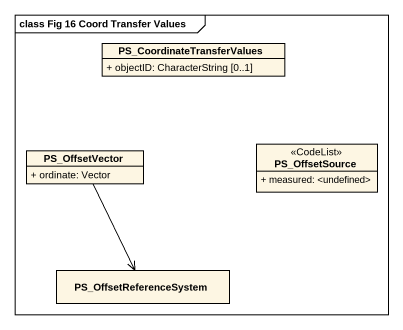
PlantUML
@startuml
mainframe class Fig 16 Coord Transfer Values
hide circle
hide empty members
skinparam classAttributeIconSize 0
class PS_CoordinateTransferValues {
  + objectID: CharacterString [0..1]
}
class PS_OffsetVector {
  + ordinate: Vector
}
class PS_OffsetSource <<CodeList>> {
  + measured: <undefined>
}
class PS_OffsetReferenceSystem
PS_OffsetVector --> PS_OffsetReferenceSystem
@enduml
